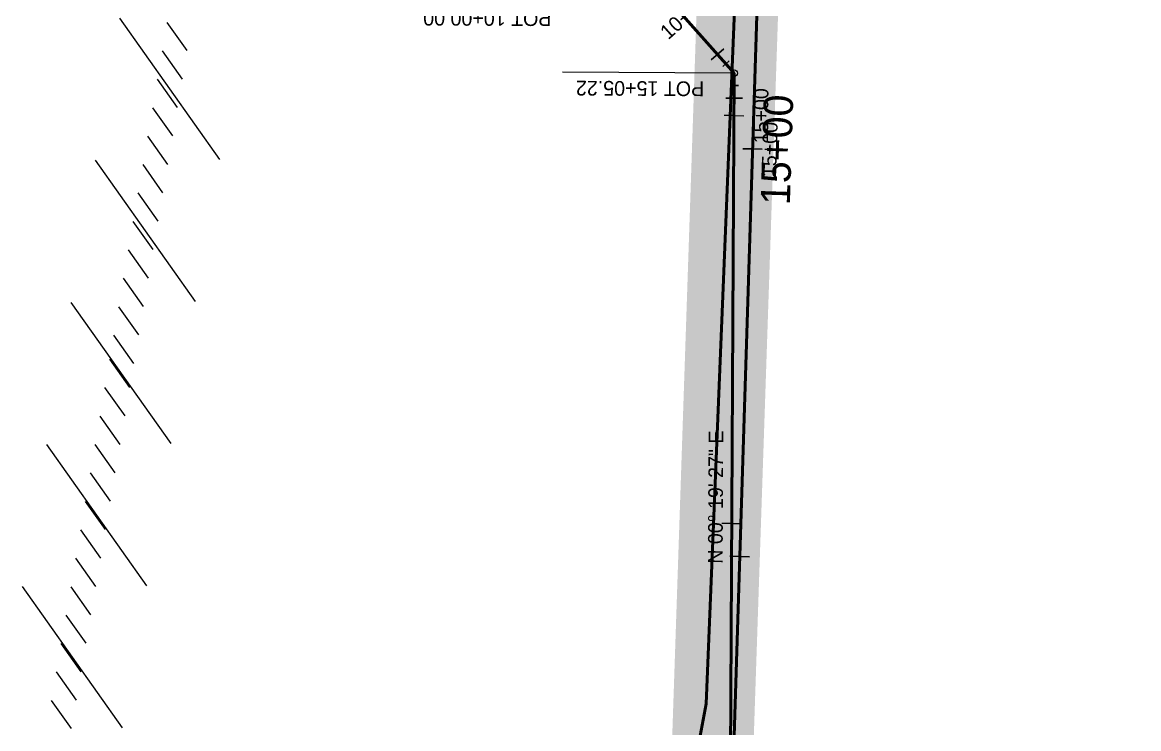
# Model space of a CAD drawing. Extents: x 2536931 to 2538613, y 7112513 to 7131087.
# Drawn here: x 2537974.4 to 2538111.3, y 7115712.5 to 7115799.1 of the extents above; entities that cross this region are included whole.
import ezdxf
from ezdxf.enums import TextEntityAlignment as Align

# ---------------------------------------------------------------- set-up
doc = ezdxf.new("R2010")
doc.units = 0
doc.header["$MEASUREMENT"] = 0
doc.linetypes.add('DGN Style 4', pattern=[1.524744, 0.762372, -0.381186, 0, -0.381186])
for name, color, linetype, lineweight in [('C-WATR-INST-20SCALE', 30, 'Continuous', 30), ('C-WATR-INST-40SCALE', 1, 'Continuous', 30), ('C-WATR-UGND', 4, 'Continuous', 53), ('C-WATR-UGND-ABANDON-100', 7, 'Continuous', 13), ('C-WATR-UGND-ABANDON-20', 7, 'Continuous', 13), ('D_ALIGN_WL_20_SCALE', 7, 'Continuous', 30), ('D_ALIGN_WL_POT_20_SCALE', 7, 'Continuous', 0), ('distance', 54, 'Continuous', 0)]:
    doc.layers.add(name, color=color, linetype=linetype, lineweight=lineweight)
doc.layers.add('C-WATR-UGND-OLD', color=56, linetype='Continuous', lineweight=53, plot=False)
doc.styles.add('Style-BRIDGE', font='BRIDGE.shx')

# ---------------------------------------------------------------- blocks, each defined once
blk = doc.blocks.new('*U86')
at = {"layer": 'C-WATR-INST-20SCALE'}
for p, q in [((-0.96, 0.84), (-0.19, 1.52)), ((-0.57, 1.18), (0.45, 0.03)), ((0.44, -1.52), (0.45, 0.03)), ((0.96, -1.52), (-0.07, -1.51))]:
    blk.add_line(p, q, dxfattribs=at)

msp = doc.modelspace()

# ---------------------------------------------------------------- linework, layer by layer
at = {"layer": 'C-WATR-INST-40SCALE'}
for p, q in [((2538058.89, 7115794.45), (2538060.42, 7115795.82)), ((2538059.66, 7115795.14), (2538061.71, 7115792.83)), ((2538061.69, 7115789.75), (2538061.71, 7115792.83)), ((2538062.72, 7115789.74), (2538060.66, 7115789.75))]:
    msp.add_line(p, q, dxfattribs=at)
at = {"layer": 'C-WATR-UGND'}
for p, q in [((2538061.71, 7115792.83), (2538036.31, 7115821.35)), ((2538061.02, 7115671.85), (2538061.71, 7115792.83))]:
    msp.add_line(p, q, dxfattribs=at)
at = {"layer": 'C-WATR-UGND-ABANDON-100'}
for p, q in [((2537986.31, 7115799.57), (2537998.57, 7115782.25)), ((2537983.33, 7115782.14), (2537995.59, 7115764.83)), ((2537980.35, 7115764.72), (2537992.61, 7115747.4)), ((2537977.38, 7115747.29), (2537989.64, 7115729.98)), ((2537974.4, 7115729.87), (2537986.66, 7115712.55))]:
    msp.add_line(p, q, dxfattribs=at)
at = {"layer": 'C-WATR-UGND-ABANDON-20', "linetype": 'Continuous'}
for p, q in [((2537992.14, 7115799.04), (2537994.59, 7115795.58)), ((2537991.54, 7115795.55), (2537993.99, 7115792.09)), ((2537990.95, 7115792.07), (2537993.4, 7115788.61)), ((2537990.35, 7115788.58), (2537992.8, 7115785.12)), ((2537989.76, 7115785.1), (2537992.21, 7115781.64)), ((2537989.16, 7115781.61), (2537991.61, 7115778.15)), ((2537988.57, 7115778.13), (2537991.02, 7115774.67)), ((2537987.97, 7115774.64), (2537990.42, 7115771.18)), ((2537987.38, 7115771.16), (2537989.83, 7115767.7)), ((2537986.78, 7115767.67), (2537989.23, 7115764.21)), ((2537986.19, 7115764.19), (2537988.64, 7115760.73)), ((2537985.59, 7115760.7), (2537988.05, 7115757.24)), ((2537985.09, 7115757.74), (2537987.54, 7115754.28)), ((2537984.49, 7115754.26), (2537986.95, 7115750.8)), ((2537983.9, 7115750.77), (2537986.35, 7115747.31)), ((2537983.3, 7115747.29), (2537985.76, 7115743.83)), ((2537982.71, 7115743.8), (2537985.16, 7115740.34)), ((2537982.11, 7115740.32), (2537984.57, 7115736.86)), ((2537981.52, 7115736.83), (2537983.97, 7115733.37)), ((2537980.92, 7115733.35), (2537983.38, 7115729.89)), ((2537980.33, 7115729.86), (2537982.78, 7115726.4)), ((2537979.73, 7115726.38), (2537982.19, 7115722.92)), ((2537979.14, 7115722.89), (2537981.59, 7115719.43)), ((2537978.54, 7115719.41), (2537981, 7115715.95)), ((2537977.95, 7115715.92), (2537980.4, 7115712.46))]:
    msp.add_line(p, q, dxfattribs=at)
at = {"layer": 'C-WATR-UGND-OLD'}
for p, q in [((2538074.68, 7116125.13), (2538061.18, 7115695.66)), ((2538045.15, 7115645.21), (2538058.27, 7115715.51))]:
    msp.add_line(p, q, dxfattribs=at)
at = {"layer": 'C-WATR-UGND-OLD', "color": 56, "linetype": 'DGN Style 4', "lineweight": 30}
msp.add_line((2538061.18, 7115695.66), (2538074.68, 7116125.13), dxfattribs=at)
at = {"layer": 'C-WATR-UGND-OLD', "color": 56, "linetype": 'Continuous', "lineweight": 30}
for p, q in [((2538063.94, 7115783.53), (2538062.74, 7115783.56)), ((2538063.94, 7115783.53), (2538062.74, 7115783.56)), ((2538063.94, 7115783.53), (2538065.14, 7115783.49)), ((2538063.94, 7115783.53), (2538065.14, 7115783.49)), ((2538062.37, 7115733.55), (2538061.17, 7115733.59)), ((2538062.37, 7115733.55), (2538061.17, 7115733.59)), ((2538062.37, 7115733.55), (2538063.57, 7115733.51)), ((2538062.37, 7115733.55), (2538063.57, 7115733.51))]:
    msp.add_line(p, q, dxfattribs=at)
at = {"layer": 'C-WATR-UGND-OLD', "flags": 128}
msp.add_lwpolyline([(2538058.27, 7115715.51), (2538070.77, 7116021.71)], dxfattribs=at)
at = {"layer": 'D_ALIGN_WL_20_SCALE', "color": 2, "lineweight": 13}
for p, q in [((2538058.53, 7115796.4), (2538057.73, 7115797.3)), ((2538058.53, 7115796.4), (2538059.33, 7115795.5)), ((2538061.68, 7115787.61), (2538060.48, 7115787.62)), ((2538061.68, 7115787.61), (2538062.88, 7115787.6)), ((2538061.4, 7115737.61), (2538060.2, 7115737.62)), ((2538061.4, 7115737.61), (2538062.6, 7115737.6))]:
    msp.add_line(p, q, dxfattribs=at)
at = {"layer": 'D_ALIGN_WL_POT_20_SCALE', "color": 2, "lineweight": 13}
msp.add_line((2538061.31, 7115792.83), (2538040.64, 7115792.95), dxfattribs=at)
msp.add_circle((2538061.71, 7115792.83), 0.4, dxfattribs=at)
at = {"layer": 'distance', "color": 7, "linetype": 'Continuous', "lineweight": 0, "const_width": 10}
msp.add_lwpolyline([(2538091.42, 7116672.65), (2538056.3, 7115628.13), (2538205.25, 7115615.57), (2538287.8, 7115405.72)], dxfattribs=at)

# ---------------------------------------------------------------- block references
at = {"layer": 'C-WATR-INST-20SCALE'}
msp.add_blockref('*U86', (2538061.26, 7115792.81), dxfattribs=at)

# ---------------------------------------------------------------- texts
at = {"layer": 'C-WATR-UGND-OLD', "color": 56, "linetype": 'Continuous', "lineweight": 13, "style": 'Style-BRIDGE'}
for height in [3.6, 1.8]:
    msp.add_text('15+00', height=height, rotation=88.1995, dxfattribs=at).set_placement((2538065.14, 7115783.49), align=Align.TOP_CENTER)
at = {"layer": 'D_ALIGN_WL_20_SCALE', "color": 2, "lineweight": 13, "style": 'Style-BRIDGE'}
for s, rotation, p in [('10+00', 41.687, (2538056.14, 7115799.09)), ('N 00%%d 19\' 27" E', 89.6758, (2538060.32, 7115740.83))]:
    msp.add_text(s, height=1.8, rotation=rotation, dxfattribs=at).set_placement(p, align=Align.CENTER)
msp.add_text('15+00', height=1.8, rotation=89.6758, dxfattribs=at).set_placement((2538064.08, 7115787.6), align=Align.TOP_CENTER)
at = {"layer": 'D_ALIGN_WL_POT_20_SCALE', "color": 2, "lineweight": 13, "style": 'Style-BRIDGE'}
for s, rotation, p in [('POT 10+00.00', 179.7318, (2538031.43, 7115800.43)), ('POT 15+05.22', 179.6758, (2538050.16, 7115791.84))]:
    msp.add_text(s, height=1.8, rotation=rotation, dxfattribs=at).set_placement(p, align=Align.CENTER)

doc.saveas('drawing.dxf')
